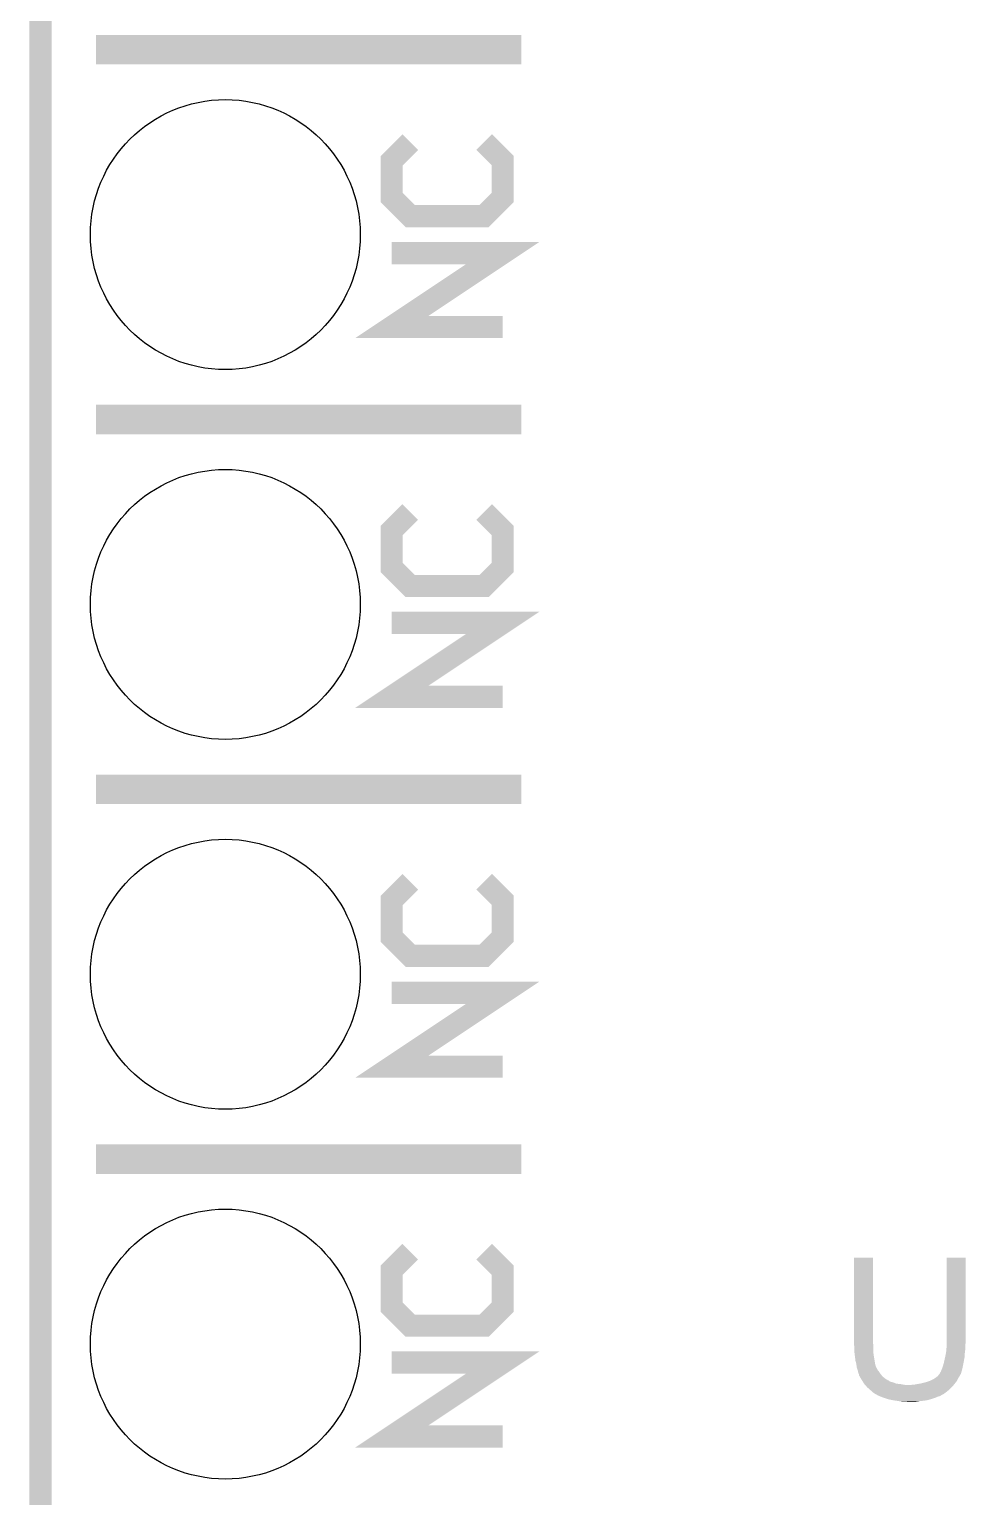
# Model space of a CAD drawing. Extents: x -1.4 to 24.2, y -3.9 to 53.4.
# Drawn here: x -1.35 to 5.09, y 4.03 to 14.11 of the extents above; entities that cross this region are included whole.
import ezdxf

# ---------------------------------------------------------------- set-up
doc = ezdxf.new("R2010")
doc.units = 0
doc.layers.get('0').update_dxf_attribs({"linetype": 'CONTINUOUS'})
for name, color, linetype in [('SPECTRAL_CLICK_V100_GKO', 9, 'CONTINUOUS'), ('SPECTRAL_CLICK_V100_GTO', 11, 'CONTINUOUS'), ('SPECTRAL_CLICK_V100_GTS', 8, 'CONTINUOUS')]:
    doc.layers.add(name, color=color, linetype=linetype)

# ---------------------------------------------------------------- blocks, each defined once
blk = doc.blocks.new('ROUND_24')
blk.add_circle((0, 0), 0.927)

msp = doc.modelspace()

# ---------------------------------------------------------------- linework, layer by layer
at = {"layer": 'SPECTRAL_CLICK_V100_GKO', "const_width": 0.1524}
msp.add_lwpolyline([(-1.27, -3.81), (-1.27, 39.32682)], dxfattribs=at)
at = {"layer": 'SPECTRAL_CLICK_V100_GTO'}
for points, const_width in [([(-0.889, 13.97), (2.032, 13.97)], 0.2032), ([(1.27, 13.335), (1.143, 13.208), (1.143, 12.954), (1.27, 12.827), (1.778, 12.827), (1.905, 12.954), (1.905, 13.208), (1.778, 13.335)], 0.1524), ([(1.905, 12.065), (1.143, 12.065), (1.905, 12.573), (1.143, 12.573)], 0.1524), ([(-0.889, 11.43), (2.032, 11.43)], 0.2032), ([(1.27, 10.795), (1.143, 10.668), (1.143, 10.414), (1.27, 10.287), (1.778, 10.287), (1.905, 10.414), (1.905, 10.668), (1.778, 10.795)], 0.1524), ([(1.905, 9.525), (1.143, 9.525), (1.905, 10.033), (1.143, 10.033)], 0.1524), ([(-0.889, 8.89), (2.032, 8.89)], 0.2032), ([(1.27, 8.255), (1.143, 8.128), (1.143, 7.874), (1.27, 7.747), (1.778, 7.747), (1.905, 7.874), (1.905, 8.128), (1.778, 8.255)], 0.1524), ([(1.905, 6.985), (1.143, 6.985), (1.905, 7.493), (1.143, 7.493)], 0.1524), ([(-0.889, 6.35), (2.032, 6.35)], 0.2032), ([(1.27, 5.715), (1.143, 5.588), (1.143, 5.334), (1.27, 5.207), (1.778, 5.207), (1.905, 5.334), (1.905, 5.588), (1.778, 5.715)], 0.1524), ([(1.905, 4.445), (1.143, 4.445), (1.905, 4.953), (1.143, 4.953)], 0.1524)]:
    msp.add_lwpolyline(points, dxfattribs=dict(at, const_width=const_width))
for points in [[(4.318, 5.090158), (4.31802, 5.674338), (4.44754, 5.090158), (4.44754, 5.674338)], [(4.31802, 5.674338), (4.318022, 5.67436), (4.44754, 5.674338), (4.318022, 5.67436)], [(4.95554, 5.11048), (4.95556, 5.674338), (5.08508, 5.11048), (5.08508, 5.674338)], [(4.95556, 5.674338), (4.955562, 5.67436), (5.08508, 5.674338), (4.955562, 5.67436)], [(4.318, 5.082538), (4.318, 5.090158), (4.449446, 5.082538), (4.44754, 5.090158)], [(4.318232, 5.079998), (4.318, 5.082538), (4.45008, 5.079998), (4.449446, 5.082538)], [(4.32054, 5.0546), (4.318232, 5.079998), (4.45008, 5.0546), (4.45008, 5.079998)], [(4.32054, 5.03936), (4.32054, 5.0546), (4.45008, 5.03936), (4.45008, 5.0546)], [(4.32054, 5.029202), (4.32054, 5.03936), (4.450928, 5.029202), (4.45008, 5.03936)], [(4.950968, 5.026662), (4.95249, 5.041898), (5.08, 5.026662), (5.08254, 5.041898)], [(4.95249, 5.041898), (4.953, 5.04698), (5.08254, 5.041898), (5.08254, 5.04698)], [(4.953, 5.04698), (4.955328, 5.074918), (5.08254, 5.04698), (5.08254, 5.074918)], [(4.955328, 5.074918), (4.95554, 5.077458), (5.08254, 5.074918), (5.083048, 5.077458)], [(4.95554, 5.087618), (4.95554, 5.11048), (5.08508, 5.087618), (5.08508, 5.11048)], [(4.95554, 5.077458), (4.95554, 5.087618), (5.083048, 5.077458), (5.08508, 5.087618)], [(4.322798, 5.00888), (4.32054, 5.029202), (4.45262, 5.00888), (4.450928, 5.029202)], [(4.32308, 5.00634), (4.322798, 5.00888), (4.453044, 5.00634), (4.45262, 5.00888)], [(4.32816, 4.965702), (4.32308, 5.00634), (4.459818, 4.965702), (4.453044, 5.00634)], [(4.33324, 4.947922), (4.32816, 4.965702), (4.46278, 4.947922), (4.459818, 4.965702)], [(4.333242, 4.94792), (4.33324, 4.947922), (4.46278, 4.94792), (4.46278, 4.947922)], [(4.335056, 4.935218), (4.333242, 4.94792), (4.465322, 4.935218), (4.46278, 4.94792)], [(4.93014, 4.93268), (4.934494, 4.94792), (5.066792, 4.93268), (5.06984, 4.94792)], [(4.934494, 4.94792), (4.93522, 4.950458), (5.06984, 4.94792), (5.070314, 4.950458)], [(4.93522, 4.950458), (4.943686, 4.988558), (5.070314, 4.950458), (5.07746, 4.988558)], [(4.943686, 4.988558), (4.94538, 4.99618), (5.07746, 4.988558), (5.077968, 4.99618)], [(4.94538, 4.99618), (4.95046, 5.021578), (5.077968, 4.99618), (5.07966, 5.021578)], [(4.95046, 5.021578), (4.950968, 5.026662), (5.07966, 5.021578), (5.08, 5.026662)], [(4.33578, 4.93014), (4.335056, 4.935218), (4.467354, 4.93014), (4.465322, 4.935218)], [(4.337052, 4.922516), (4.33578, 4.93014), (4.4704, 4.922516), (4.467354, 4.93014)], [(4.337476, 4.919974), (4.337052, 4.922516), (4.470404, 4.919974), (4.4704, 4.922516)], [(4.33832, 4.914902), (4.337476, 4.919974), (4.473786, 4.914902), (4.470404, 4.919974)], [(4.339338, 4.912358), (4.33832, 4.914902), (4.47548, 4.912358), (4.473786, 4.914902)], [(4.343398, 4.902202), (4.339338, 4.912358), (4.48056, 4.902202), (4.47548, 4.912358)], [(4.3434, 4.9022), (4.343398, 4.902202), (4.48056, 4.9022), (4.48056, 4.902202)], [(4.34594, 4.889502), (4.3434, 4.9022), (4.49072, 4.889502), (4.48056, 4.9022)], [(4.345942, 4.8895), (4.34594, 4.889502), (4.49072, 4.8895), (4.49072, 4.889502)], [(4.35102, 4.874262), (4.345942, 4.8895), (4.50088, 4.874262), (4.49072, 4.8895)], [(4.351022, 4.87426), (4.35102, 4.874262), (4.50088, 4.87426), (4.50088, 4.874262)], [(4.353558, 4.869184), (4.351022, 4.87426), (4.50511, 4.869184), (4.50088, 4.87426)], [(4.35356, 4.864104), (4.353558, 4.869184), (4.509344, 4.864104), (4.50511, 4.869184)], [(4.356528, 4.859018), (4.35356, 4.864104), (4.51358, 4.859018), (4.509344, 4.864104)], [(4.365416, 4.84378), (4.356528, 4.859018), (4.531362, 4.84378), (4.51358, 4.859018)], [(4.37134, 4.83362), (4.365416, 4.84378), (4.54762, 4.83362), (4.531362, 4.84378)], [(4.83616, 4.826), (4.866642, 4.841242), (5.024118, 4.826), (5.03174, 4.841242)], [(4.866642, 4.841242), (4.874256, 4.846318), (5.03174, 4.841242), (5.03428, 4.846318)], [(4.874256, 4.846318), (4.88188, 4.8514), (5.03428, 4.846318), (5.037666, 4.8514)], [(4.88188, 4.8514), (4.894576, 4.861558), (5.037666, 4.8514), (5.044438, 4.861558)], [(4.894576, 4.861558), (4.89458, 4.86156), (5.044438, 4.861558), (5.044438, 4.86156)], [(4.89458, 4.86156), (4.897122, 4.864104), (5.044438, 4.86156), (5.04571, 4.864104)], [(4.897122, 4.864104), (4.899662, 4.86918), (5.04571, 4.864104), (5.048248, 4.86918)], [(4.899662, 4.86918), (4.902196, 4.871716), (5.048248, 4.86918), (5.049518, 4.871716)], [(4.902196, 4.871716), (4.904736, 4.874258), (5.049518, 4.871716), (5.052056, 4.874258)], [(4.904736, 4.874258), (4.904742, 4.874264), (5.052056, 4.874258), (5.052056, 4.874264)], [(4.904742, 4.874264), (4.909822, 4.884422), (5.052056, 4.874264), (5.05496, 4.884422)], [(4.909822, 4.884422), (4.9149, 4.89204), (5.05496, 4.884422), (5.057138, 4.89204)], [(4.9149, 4.89204), (4.922012, 4.90982), (5.057138, 4.89204), (5.06222, 4.90982)], [(4.922012, 4.90982), (4.92506, 4.917438), (5.06222, 4.90982), (5.063742, 4.917438)], [(4.92506, 4.917438), (4.93014, 4.93268), (5.063742, 4.917438), (5.066792, 4.93268)], [(4.372958, 4.83108), (4.37134, 4.83362), (4.551684, 4.83108), (4.54762, 4.83362)], [(4.372962, 4.831074), (4.372958, 4.83108), (4.554226, 4.831074), (4.551684, 4.83108)], [(4.37619, 4.826), (4.372962, 4.831074), (4.559304, 4.826), (4.554226, 4.831074)], [(4.379424, 4.820918), (4.37619, 4.826), (4.572, 4.820918), (4.559304, 4.826)], [(4.382656, 4.81584), (4.379424, 4.820918), (4.58978, 4.81584), (4.572, 4.820918)], [(4.387506, 4.80822), (4.382656, 4.81584), (4.610102, 4.80822), (4.58978, 4.81584)], [(4.38912, 4.805682), (4.387506, 4.80822), (4.635482, 4.805682), (4.610102, 4.80822)], [(4.389122, 4.80568), (4.38912, 4.805682), (4.6355, 4.80568), (4.635482, 4.805682)], [(4.393638, 4.8006), (4.389122, 4.80568), (4.6609, 4.8006), (4.6355, 4.80568)], [(4.395896, 4.79806), (4.393638, 4.8006), (4.691378, 4.79806), (4.6609, 4.8006)], [(4.40944, 4.78282), (4.395896, 4.79806), (4.988276, 4.78282), (5.001824, 4.79806)], [(4.412344, 4.78028), (4.40944, 4.78282), (4.98602, 4.78028), (4.988276, 4.78282)], [(4.438466, 4.757422), (4.412344, 4.78028), (4.960622, 4.757422), (4.98602, 4.78028)], [(4.450078, 4.74726), (4.438466, 4.757422), (4.94707, 4.74726), (4.960622, 4.757422)], [(4.465318, 4.737102), (4.450078, 4.74726), (4.933524, 4.737102), (4.94707, 4.74726)], [(4.470402, 4.73456), (4.465318, 4.737102), (4.930136, 4.73456), (4.933524, 4.737102)], [(4.691378, 4.79806), (4.706622, 4.798062), (5.001824, 4.79806), (5.001826, 4.798062)], [(4.706622, 4.798062), (4.714244, 4.8006), (5.001826, 4.798062), (5.004082, 4.8006)], [(4.726942, 4.8006), (4.73964, 4.80314), (5.004082, 4.8006), (5.00634, 4.80314)], [(4.73964, 4.80314), (4.77012, 4.80822), (5.00634, 4.80314), (5.01029, 4.80822)], [(4.77012, 4.80822), (4.803138, 4.81584), (5.01029, 4.80822), (5.016216, 4.81584)], [(4.803138, 4.81584), (4.83616, 4.826), (5.016216, 4.81584), (5.024118, 4.826)], [(4.470414, 4.734554), (4.470402, 4.73456), (4.927594, 4.734554), (4.930136, 4.73456)], [(4.475476, 4.732022), (4.470414, 4.734554), (4.925056, 4.732022), (4.927594, 4.734554)], [(4.47548, 4.73202), (4.475476, 4.732022), (4.925054, 4.73202), (4.925056, 4.732022)], [(4.475484, 4.732016), (4.47548, 4.73202), (4.922514, 4.732016), (4.925054, 4.73202)], [(4.47802, 4.729482), (4.475484, 4.732016), (4.918712, 4.729482), (4.922514, 4.732016)], [(4.483952, 4.72694), (4.47802, 4.729482), (4.914898, 4.72694), (4.918712, 4.729482)], [(4.495808, 4.721858), (4.483952, 4.72694), (4.904738, 4.721858), (4.914898, 4.72694)], [(4.50173, 4.71932), (4.495808, 4.721858), (4.894578, 4.71932), (4.904738, 4.721858)], [(4.513582, 4.71424), (4.50173, 4.71932), (4.884418, 4.71424), (4.894578, 4.71932)], [(4.544066, 4.70408), (4.513582, 4.71424), (4.85394, 4.70408), (4.884418, 4.71424)], [(4.55168, 4.701542), (4.544066, 4.70408), (4.845056, 4.701542), (4.85394, 4.70408)], [(4.58978, 4.69392), (4.55168, 4.701542), (4.818378, 4.69392), (4.845056, 4.701542)], [(4.60629, 4.69138), (4.58978, 4.69392), (4.79806, 4.69138), (4.818378, 4.69392)], [(4.6228, 4.68884), (4.60629, 4.69138), (4.7752, 4.68884), (4.79806, 4.69138)], [(4.64058, 4.6863), (4.6228, 4.68884), (4.76377, 4.6863), (4.7752, 4.68884)], [(4.655818, 4.68376), (4.64058, 4.6863), (4.75234, 4.68376), (4.76377, 4.6863)], [(4.691378, 4.68122), (4.681218, 4.68376), (4.704082, 4.68122), (4.75234, 4.68376)]]:
    msp.add_solid(points, dxfattribs=at)

# ---------------------------------------------------------------- block references
at = {"layer": 'SPECTRAL_CLICK_V100_GTS'}
for p in [(0, 12.7), (0, 10.16), (0, 7.62), (0, 5.08)]:
    msp.add_blockref('ROUND_24', p, dxfattribs=at)

doc.saveas('drawing.dxf')
